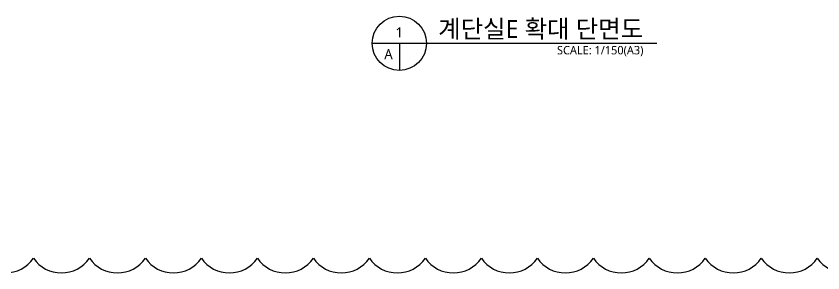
# Model space of a CAD drawing. Header units: millimetres. Extents: x -27104 to 125781, y -3376 to 46996.
# Drawn here: x 93297 to 114910, y -3376 to 3505 of the extents above; entities that cross this region are included whole.
import ezdxf
from ezdxf.enums import TextEntityAlignment as Align

# ---------------------------------------------------------------- set-up
doc = ezdxf.new("R2010")
doc.units = ezdxf.units.MM
doc.header["$LTSCALE"] = 100
doc.header["$MEASUREMENT"] = 0
doc.layers.add('CHECK', color=30, linetype='CONTINUOUS', plot=False)
doc.layers.add('SYM', color=7, linetype='CONTINUOUS')
doc.layers.add('TEXT', color=3, linetype='CONTINUOUS')
doc.styles.add('나눔바른고딕', font='NanumBarunGothic.ttf')

msp = doc.modelspace()

# ---------------------------------------------------------------- linework, layer by layer
at = {"layer": 'CHECK'}
msp.add_lwpolyline([(92260.8, -2986, 0.5205671), (93760.8, -2986, 0.5205671), (95260.8, -2986, 0.5205671), (96760.8, -2986, 0.5205671), (98260.8, -2986, 0.5205671), (99760.8, -2986, 0.5205671), (101260.8, -2986, 0.5205671), (102760.8, -2986, 0.5205671), (104260.8, -2986, 0.5205671), (105760.8, -2986, 0.5205671), (107260.8, -2986, 0.5205671), (108760.8, -2986, 0.5205671), (110260.8, -2986, 0.5205671), (111760.8, -2986, 0.5205671), (113260.8, -2986, 0.5205671), (114760.8, -2986, 0.5205671), (116260.8, -2986, 0.5205671)], format="xyb", dxfattribs=at)
at = {"layer": 'SYM'}
for p, q in [((102836.2, 2777.6), (110465.1, 2777.6)), ((103563.5, 2777.6), (103563.5, 2050.4))]:
    msp.add_line(p, q, dxfattribs=at)
msp.add_circle((103563.5, 2777.6), 727.3, dxfattribs=at)

# ---------------------------------------------------------------- texts
at = {"layer": 'TEXT', "style": '나눔바른고딕'}
msp.add_text('계단실E 확대 단면도', height=480, dxfattribs=at).set_placement((110093.8, 3163.1), align=Align.MIDDLE_RIGHT)
for s, p in [('1', (103563.5, 3068.5)), ('A', (103272.6, 2486.7))]:
    msp.add_text(s, height=270, dxfattribs=at).set_placement(p, align=Align.MIDDLE)
msp.add_text('SCALE: 1/150(A3)', height=225, dxfattribs=at).set_placement((110102.5, 2704.9), align=Align.TOP_RIGHT)

doc.saveas('drawing.dxf')
